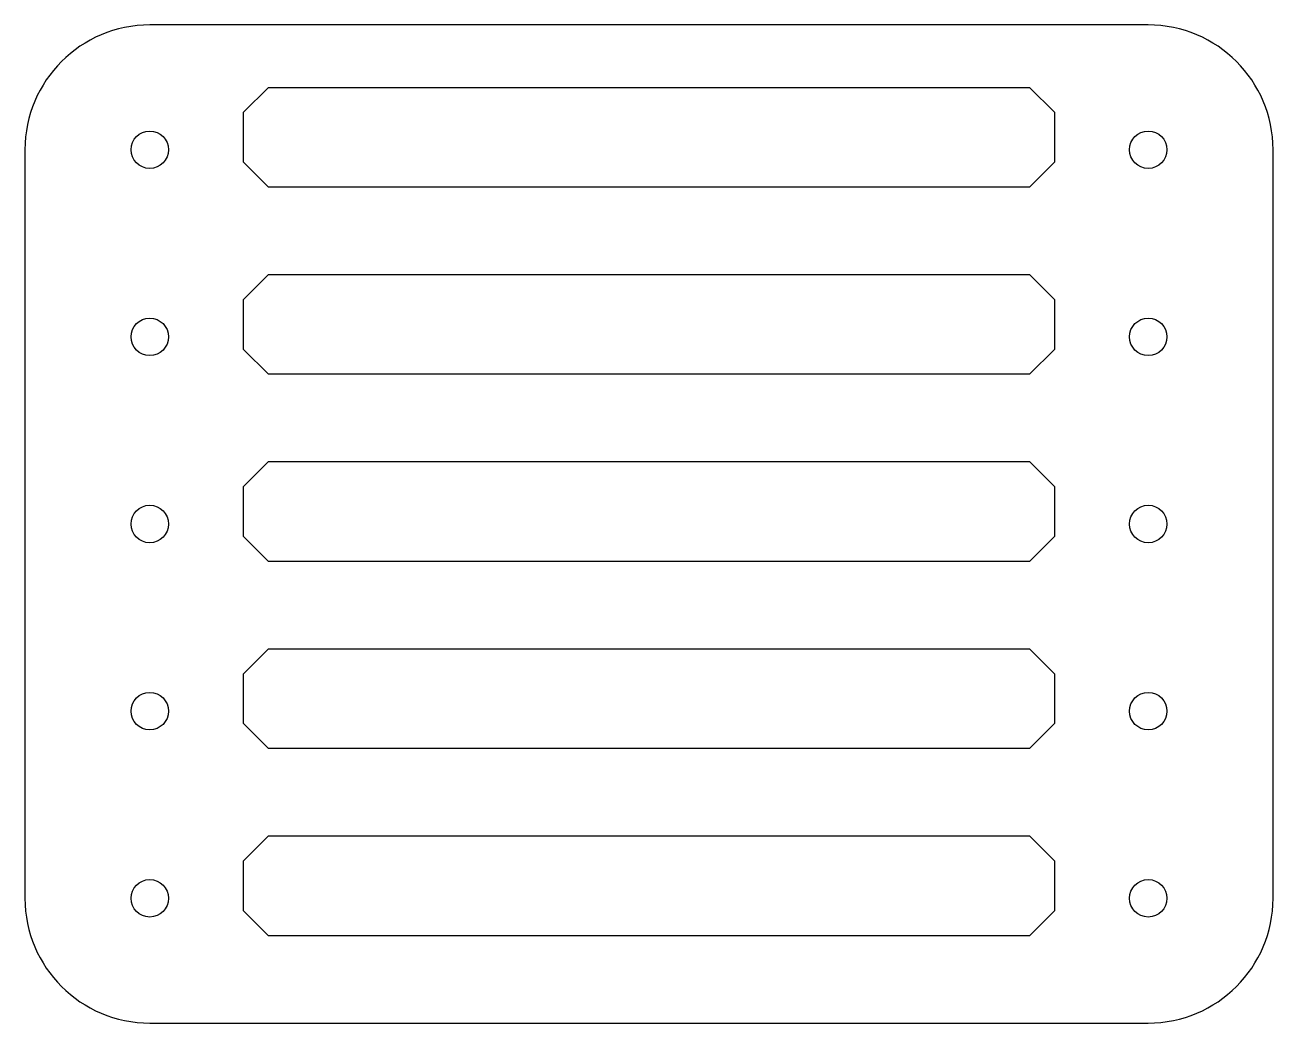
# Model space of a CAD drawing. Header units: millimetres. Extents: x -50 to 50, y -40 to 40.
import ezdxf

# ---------------------------------------------------------------- set-up
doc = ezdxf.new("R2010")
doc.units = ezdxf.units.MM

msp = doc.modelspace()

# ---------------------------------------------------------------- linework, layer by layer
msp.add_lwpolyline([(40, -40, 0.41421), (50, -30), (50, 30, 0.41421), (40, 40), (-40, 40, 0.41421), (-50, 30), (-50, -30, 0.41421), (-40, -40)], format="xyb", close=True)
for points in [[(32.5, 33), (32.5, 29), (30.5, 27), (-30.5, 27), (-32.5, 29), (-32.5, 33), (-30.5, 35), (30.5, 35)], [(32.5, 18), (32.5, 14), (30.5, 12), (-30.5, 12), (-32.5, 14), (-32.5, 18), (-30.5, 20), (30.5, 20)], [(32.5, 3), (32.5, -1), (30.5, -3), (-30.5, -3), (-32.5, -1), (-32.5, 3), (-30.5, 5), (30.5, 5)], [(32.5, -12), (32.5, -16), (30.5, -18), (-30.5, -18), (-32.5, -16), (-32.5, -12), (-30.5, -10), (30.5, -10)], [(32.5, -27), (32.5, -31), (30.5, -33), (-30.5, -33), (-32.5, -31), (-32.5, -27), (-30.5, -25), (30.5, -25)]]:
    msp.add_lwpolyline(points, close=True)
for centre in [(-40, 30), (40, 30), (-40, 15), (40, 15), (-40, 0), (40, 0), (-40, -15), (40, -15), (-40, -30), (40, -30)]:
    msp.add_circle(centre, 1.5)

doc.saveas('drawing.dxf')
